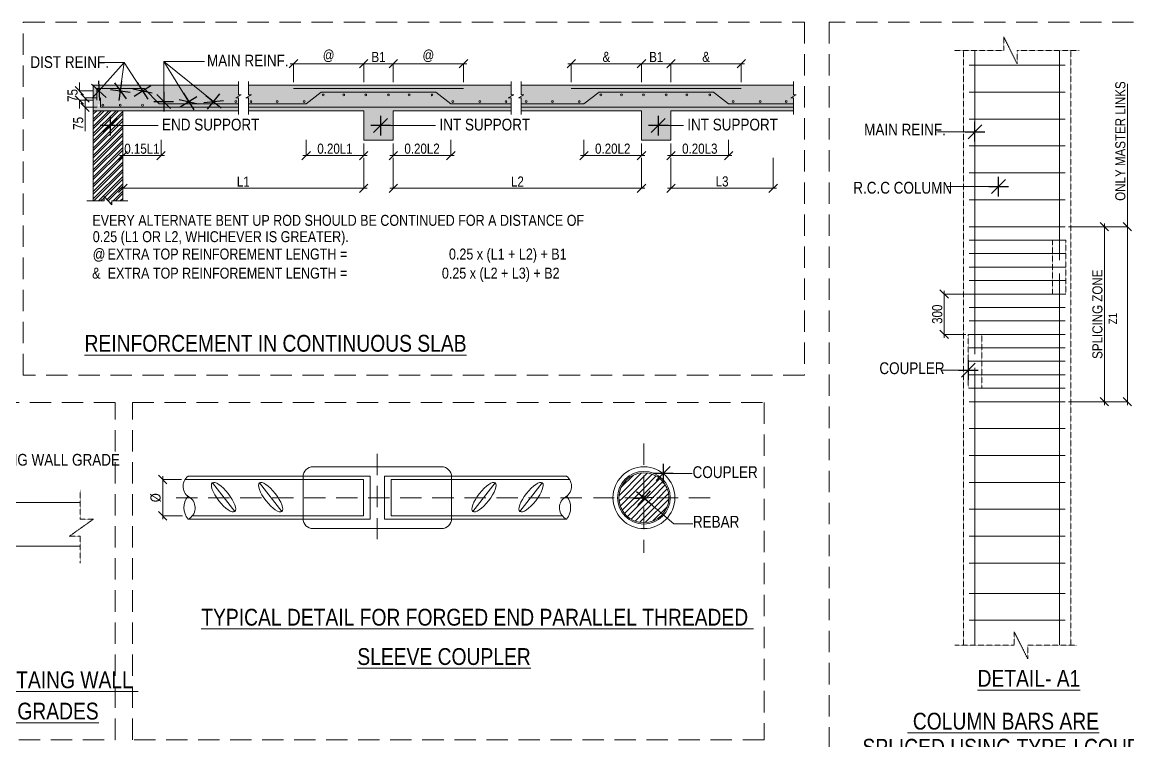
# Model space of a CAD drawing. Header units: millimetres. Extents: x 1112055 to 3390982, y -148532 to 766891.
# Drawn here: x 2608100 to 2640978, y 268359 to 289725 of the extents above; entities that cross this region are included whole.
import ezdxf
from ezdxf.enums import TextEntityAlignment as Align

# ---------------------------------------------------------------- set-up
doc = ezdxf.new("R2010")
doc.units = ezdxf.units.MM
doc.header["$PDMODE"] = 35
doc.header["$PDSIZE"] = -25
doc.linetypes.add('Hidden', pattern=[9.525, 6.35, -3.175])
for name, color, linetype, lineweight in [('B BEAM', 148, 'Continuous', 13), ('B COLUMN', 1, 'Hidden', 9), ('B STEEL', 34, 'Continuous', 15), ('B STEEL TEXT', 7, 'Continuous', 15), ('B-0', 7, 'Continuous', 13), ('B-COL NO', 7, 'Continuous', 5), ('B-HATCH', 251, 'Continuous', 0), ('B-P.C.C', 250, 'Continuous', 9), ('B-ST DIM', 250, 'Continuous', 18)]:
    doc.layers.add(name, color=color, linetype=linetype, lineweight=lineweight)
doc.layers.add('HACH', color=7, linetype='Continuous', lineweight=0, true_color=0x4b4b4b)
doc.styles.add('Q1', font='g13f12d.shx', dxfattribs={"width": 0.8})
doc.styles.add('rom100', font='romans.shx', dxfattribs={"width": 0.85})
doc.styles.add('SWINC', font='swissc.ttf')
doc.dimstyles.new('BH-STD', dxfattribs={"dimscale": 0, "dimtxt": 230, "dimasz": 125, "dimexe": 0, "dimexo": 100, "dimgap": 50, "dimtad": 1, "dimdec": 0, "dimzin": 1, "dimdsep": 46, "dimtxsty": 'Q1', "dimblk": 'ARCHTICK', "dimcen": 1, "dimdle": 100, "dimclrd": 250, "dimclre": 250, "dimclrt": 256, "dimadec": 0, "dimazin": 0, "dimtfac": 1, "dimtdec": 0, "dimtix": 1, "dimtofl": 0, "dimtmove": 0, "dimatfit": 2, "dimfxl": 1, "dimtolj": 1, "dimtzin": 0, "dimlwd": 9, "dimlwe": 9, "dimarcsym": 0})
doc.dimstyles.new('MM100', dxfattribs={"dimscale": 100, "dimtxt": 3, "dimasz": 0.5, "dimexe": 0.5, "dimexo": 1, "dimgap": 0.375, "dimtad": 1, "dimdec": 0, "dimdsep": 46, "dimtxsty": 'rom100', "dimblk1": 'TICK', "dimblk2": 'TICK', "dimsah": 1, "dimcen": 1, "dimdle": 0.5, "dimse1": 1, "dimse2": 1, "dimclrd": 256, "dimclre": 256, "dimclrt": 256, "dimadec": 0, "dimazin": 0, "dimtfac": 1, "dimtdec": 0, "dimtix": 1, "dimtmove": 0, "dimatfit": 3, "dimldrblk": 'TICK', "dimfxl": 1, "dimtolj": 1, "dimtzin": 0, "dimarcsym": 0})
pattern_1 = [(45, (1569479.96, 269342.03), (-88.388348, 88.388348), [])]

# ---------------------------------------------------------------- blocks, each defined once
blk = doc.blocks.new('_Oblique')
at = {"color": 0, "linetype": 'ByBlock', "lineweight": -2}
blk.add_line((-0.5, -0.5), (0.5, 0.5), dxfattribs=at)
blk = doc.blocks.new('*D2463')
at = {"layer": 'B-ST DIM', "lineweight": 0, "transparency": 16777216}
for p, q in [((2619135, 286113), (2619135, 285756)), ((2620848, 286228), (2620848, 285756)), ((2620948, 285756), (2619035, 285756))]:
    blk.add_line(p, q, dxfattribs=at)
at = {"layer": 'Defpoints', "color": 0, "transparency": 16777216}
for p in [(2619135, 286213), (2620848, 286328), (2619135, 285756)]:
    blk.add_point(p, dxfattribs=at)
at = {"layer": 'B-ST DIM', "lineweight": 0, "transparency": 16777216, "xscale": 250, "yscale": 250, "zscale": 250, "rotation": 180}
blk.add_blockref('_Oblique', (2619135, 285756), dxfattribs=at)
at = {"layer": 'B-ST DIM', "lineweight": 0, "transparency": 16777216, "xscale": 250, "yscale": 250, "zscale": 250}
blk.add_blockref('_Oblique', (2620848, 285756), dxfattribs=at)
at = {"layer": 'B-ST DIM', "color": 6, "transparency": 16777216, "insert": (2619991, 285961), "char_height": 300, "attachment_point": 5, "style": 'SWINC'}
blk.add_mtext('\\A1;0.20L2', dxfattribs=at)
blk = doc.blocks.new('*D2464')
at = {"layer": 'B-ST DIM', "lineweight": 0, "transparency": 16777216}
for p, q in [((2619035, 288488), (2621324, 288488)), ((2619135, 287940), (2619135, 288488)), ((2621224, 287940), (2621224, 288488))]:
    blk.add_line(p, q, dxfattribs=at)
at = {"layer": 'Defpoints', "color": 0, "transparency": 16777216}
for p in [(2621224, 288488), (2619135, 287840), (2621224, 287840)]:
    blk.add_point(p, dxfattribs=at)
at = {"layer": 'B-ST DIM', "lineweight": 0, "transparency": 16777216, "xscale": 250, "yscale": 250, "zscale": 250, "rotation": 180}
blk.add_blockref('_Oblique', (2619135, 288488), dxfattribs=at)
at = {"layer": 'B-ST DIM', "lineweight": 0, "transparency": 16777216, "xscale": 250, "yscale": 250, "zscale": 250}
blk.add_blockref('_Oblique', (2621224, 288488), dxfattribs=at)
at = {"layer": 'B-ST DIM', "color": 6, "transparency": 16777216, "insert": (2620179, 288717), "char_height": 300, "attachment_point": 5, "style": 'SWINC'}
blk.add_mtext('\\A1;@', dxfattribs=at)
blk = doc.blocks.new('*D2465')
at = {"layer": 'B-ST DIM', "lineweight": 0, "transparency": 16777216}
for p, q in [((2619135, 285693), (2619135, 284784)), ((2626516, 285693), (2626516, 284784)), ((2626616, 284784), (2619035, 284784))]:
    blk.add_line(p, q, dxfattribs=at)
at = {"layer": 'Defpoints', "color": 0, "transparency": 16777216}
for p in [(2619135, 285793), (2626516, 285793), (2619135, 284784)]:
    blk.add_point(p, dxfattribs=at)
at = {"layer": 'B-ST DIM', "lineweight": 0, "transparency": 16777216, "xscale": 250, "yscale": 250, "zscale": 250, "rotation": 180}
blk.add_blockref('_Oblique', (2619135, 284784), dxfattribs=at)
at = {"layer": 'B-ST DIM', "lineweight": 0, "transparency": 16777216, "xscale": 250, "yscale": 250, "zscale": 250}
blk.add_blockref('_Oblique', (2626516, 284784), dxfattribs=at)
at = {"layer": 'B-ST DIM', "color": 6, "transparency": 16777216, "insert": (2622826, 284985), "char_height": 300, "attachment_point": 5, "style": 'SWINC'}
blk.add_mtext('\\A1;L2', dxfattribs=at)
blk = doc.blocks.new('*D2466')
at = {"layer": 'B-ST DIM', "lineweight": 0, "transparency": 16777216}
for p, q in [((2611094, 285693), (2611094, 284784)), ((2618258, 285693), (2618258, 284784)), ((2618358, 284784), (2610994, 284784))]:
    blk.add_line(p, q, dxfattribs=at)
at = {"layer": 'Defpoints', "color": 0, "transparency": 16777216}
for p in [(2611094, 285793), (2618258, 285793), (2611094, 284784)]:
    blk.add_point(p, dxfattribs=at)
at = {"layer": 'B-ST DIM', "lineweight": 0, "transparency": 16777216, "xscale": 250, "yscale": 250, "zscale": 250, "rotation": 180}
blk.add_blockref('_Oblique', (2611094, 284784), dxfattribs=at)
at = {"layer": 'B-ST DIM', "lineweight": 0, "transparency": 16777216, "xscale": 250, "yscale": 250, "zscale": 250}
blk.add_blockref('_Oblique', (2618258, 284784), dxfattribs=at)
at = {"layer": 'B-ST DIM', "color": 6, "transparency": 16777216, "insert": (2614676, 284985), "char_height": 300, "attachment_point": 5, "style": 'SWINC'}
blk.add_mtext('\\A1;L1', dxfattribs=at)
blk = doc.blocks.new('*D2467')
at = {"layer": 'B-ST DIM', "lineweight": 0, "transparency": 16777216}
for p, q in [((2611094, 286228), (2611094, 285756)), ((2612232, 286228), (2612232, 285756)), ((2612332, 285756), (2610994, 285756))]:
    blk.add_line(p, q, dxfattribs=at)
at = {"layer": 'Defpoints', "color": 0, "transparency": 16777216}
for p in [(2611094, 286328), (2612232, 286328), (2611094, 285756)]:
    blk.add_point(p, dxfattribs=at)
at = {"layer": 'B-ST DIM', "lineweight": 0, "transparency": 16777216, "xscale": 250, "yscale": 250, "zscale": 250, "rotation": 180}
blk.add_blockref('_Oblique', (2611094, 285756), dxfattribs=at)
at = {"layer": 'B-ST DIM', "lineweight": 0, "transparency": 16777216, "xscale": 250, "yscale": 250, "zscale": 250}
blk.add_blockref('_Oblique', (2612232, 285756), dxfattribs=at)
at = {"layer": 'B-ST DIM', "color": 6, "transparency": 16777216, "insert": (2611663, 285960), "char_height": 300, "attachment_point": 5, "style": 'SWINC'}
blk.add_mtext('\\A1;0.15L1', dxfattribs=at)
blk = doc.blocks.new('*D2468')
at = {"layer": 'B-ST DIM', "lineweight": 0, "transparency": 16777216}
for p, q in [((2618158, 288488), (2619235, 288488)), ((2618258, 287940), (2618258, 288488)), ((2619135, 287940), (2619135, 288488))]:
    blk.add_line(p, q, dxfattribs=at)
at = {"layer": 'Defpoints', "color": 0, "transparency": 16777216}
for p in [(2619135, 288488), (2618258, 287840), (2619135, 287840)]:
    blk.add_point(p, dxfattribs=at)
at = {"layer": 'B-ST DIM', "lineweight": 0, "transparency": 16777216, "xscale": 250, "yscale": 250, "zscale": 250, "rotation": 180}
blk.add_blockref('_Oblique', (2618258, 288488), dxfattribs=at)
at = {"layer": 'B-ST DIM', "lineweight": 0, "transparency": 16777216, "xscale": 250, "yscale": 250, "zscale": 250}
blk.add_blockref('_Oblique', (2619135, 288488), dxfattribs=at)
at = {"layer": 'B-ST DIM', "color": 6, "transparency": 16777216, "insert": (2618697, 288689), "char_height": 300, "attachment_point": 5, "style": 'SWINC'}
blk.add_mtext('\\A1;B1', dxfattribs=at)
blk = doc.blocks.new('*D2469')
at = {"layer": 'B-ST DIM', "lineweight": 0, "transparency": 16777216}
for p, q in [((2616545, 286228), (2616545, 285756)), ((2618258, 286113), (2618258, 285756)), ((2618358, 285756), (2616445, 285756))]:
    blk.add_line(p, q, dxfattribs=at)
at = {"layer": 'Defpoints', "color": 0, "transparency": 16777216}
for p in [(2616545, 286328), (2618258, 286213), (2616545, 285756)]:
    blk.add_point(p, dxfattribs=at)
at = {"layer": 'B-ST DIM', "lineweight": 0, "transparency": 16777216, "xscale": 250, "yscale": 250, "zscale": 250, "rotation": 180}
blk.add_blockref('_Oblique', (2616545, 285756), dxfattribs=at)
at = {"layer": 'B-ST DIM', "lineweight": 0, "transparency": 16777216, "xscale": 250, "yscale": 250, "zscale": 250}
blk.add_blockref('_Oblique', (2618258, 285756), dxfattribs=at)
at = {"layer": 'B-ST DIM', "color": 6, "transparency": 16777216, "insert": (2617402, 285961), "char_height": 300, "attachment_point": 5, "style": 'SWINC'}
blk.add_mtext('\\A1;0.20L1', dxfattribs=at)
blk = doc.blocks.new('*D2470')
at = {"layer": 'B-ST DIM', "lineweight": 0, "transparency": 16777216}
for p, q in [((2627393, 286113), (2627393, 285756)), ((2629106, 286228), (2629106, 285756)), ((2629206, 285756), (2627293, 285756))]:
    blk.add_line(p, q, dxfattribs=at)
at = {"layer": 'Defpoints', "color": 0, "transparency": 16777216}
for p in [(2627393, 286213), (2629106, 286328), (2627393, 285756)]:
    blk.add_point(p, dxfattribs=at)
at = {"layer": 'B-ST DIM', "lineweight": 0, "transparency": 16777216, "xscale": 250, "yscale": 250, "zscale": 250, "rotation": 180}
blk.add_blockref('_Oblique', (2627393, 285756), dxfattribs=at)
at = {"layer": 'B-ST DIM', "lineweight": 0, "transparency": 16777216, "xscale": 250, "yscale": 250, "zscale": 250}
blk.add_blockref('_Oblique', (2629106, 285756), dxfattribs=at)
at = {"layer": 'B-ST DIM', "color": 6, "transparency": 16777216, "insert": (2628250, 285961), "char_height": 300, "attachment_point": 5, "style": 'SWINC'}
blk.add_mtext('\\A1;0.20L3', dxfattribs=at)
blk = doc.blocks.new('*D2471')
at = {"layer": 'B-ST DIM', "lineweight": 0, "transparency": 16777216}
for p, q in [((2627393, 285693), (2627393, 284784)), ((2630431, 285693), (2630431, 284784)), ((2630531, 284784), (2627293, 284784))]:
    blk.add_line(p, q, dxfattribs=at)
at = {"layer": 'Defpoints', "color": 0, "transparency": 16777216}
for p in [(2627393, 285793), (2630431, 285793), (2627393, 284784)]:
    blk.add_point(p, dxfattribs=at)
at = {"layer": 'B-ST DIM', "lineweight": 0, "transparency": 16777216, "xscale": 250, "yscale": 250, "zscale": 250, "rotation": 180}
blk.add_blockref('_Oblique', (2627393, 284784), dxfattribs=at)
at = {"layer": 'B-ST DIM', "lineweight": 0, "transparency": 16777216, "xscale": 250, "yscale": 250, "zscale": 250}
blk.add_blockref('_Oblique', (2630431, 284784), dxfattribs=at)
at = {"layer": 'B-ST DIM', "color": 6, "transparency": 16777216, "insert": (2628912, 284988), "char_height": 300, "attachment_point": 5, "style": 'SWINC'}
blk.add_mtext('\\A1;L3', dxfattribs=at)
blk = doc.blocks.new('*D2472')
at = {"layer": 'B-ST DIM', "lineweight": 0, "transparency": 16777216}
for p, q in [((2618358, 288488), (2616069, 288488)), ((2616169, 287940), (2616169, 288488)), ((2618258, 287940), (2618258, 288488))]:
    blk.add_line(p, q, dxfattribs=at)
at = {"layer": 'Defpoints', "color": 0, "transparency": 16777216}
for p in [(2616169, 288488), (2616169, 287840), (2618258, 287840)]:
    blk.add_point(p, dxfattribs=at)
at = {"layer": 'B-ST DIM', "lineweight": 0, "transparency": 16777216, "xscale": 250, "yscale": 250, "zscale": 250, "rotation": 180}
blk.add_blockref('_Oblique', (2616169, 288488), dxfattribs=at)
at = {"layer": 'B-ST DIM', "lineweight": 0, "transparency": 16777216, "xscale": 250, "yscale": 250, "zscale": 250}
blk.add_blockref('_Oblique', (2618258, 288488), dxfattribs=at)
at = {"layer": 'B-ST DIM', "color": 6, "transparency": 16777216, "insert": (2617214, 288717), "char_height": 300, "attachment_point": 5, "style": 'SWINC'}
blk.add_mtext('\\A1;@', dxfattribs=at)
blk = doc.blocks.new('TICK')
for p, q in [((-1.17, 0), (1.17, 0)), ((-0.83, -0.83), (0.83, 0.83)), ((0, -1.17), (0, 1.17))]:
    blk.add_line(p, q)
blk = doc.blocks.new('*D2473')
at = {"layer": 'B-ST DIM', "lineweight": 0, "transparency": 16777216}
for p, q in [((2627293, 288488), (2629582, 288488)), ((2627393, 287940), (2627393, 288488)), ((2629482, 287940), (2629482, 288488))]:
    blk.add_line(p, q, dxfattribs=at)
at = {"layer": 'Defpoints', "color": 0, "transparency": 16777216}
for p in [(2629482, 288488), (2627393, 287840), (2629482, 287840)]:
    blk.add_point(p, dxfattribs=at)
at = {"layer": 'B-ST DIM', "lineweight": 0, "transparency": 16777216, "xscale": 250, "yscale": 250, "zscale": 250, "rotation": 180}
blk.add_blockref('_Oblique', (2627393, 288488), dxfattribs=at)
at = {"layer": 'B-ST DIM', "lineweight": 0, "transparency": 16777216, "xscale": 250, "yscale": 250, "zscale": 250}
blk.add_blockref('_Oblique', (2629482, 288488), dxfattribs=at)
at = {"layer": 'B-ST DIM', "color": 6, "transparency": 16777216, "insert": (2628438, 288691), "char_height": 300, "attachment_point": 5, "style": 'SWINC'}
blk.add_mtext('\\A1;&', dxfattribs=at)
blk = doc.blocks.new('*D2474')
at = {"layer": 'B-ST DIM', "lineweight": 0, "transparency": 16777216}
for p, q in [((2626416, 288488), (2627493, 288488)), ((2626516, 287940), (2626516, 288488)), ((2627393, 287940), (2627393, 288488))]:
    blk.add_line(p, q, dxfattribs=at)
at = {"layer": 'Defpoints', "color": 0, "transparency": 16777216}
for p in [(2627393, 288488), (2626516, 287840), (2627393, 287840)]:
    blk.add_point(p, dxfattribs=at)
at = {"layer": 'B-ST DIM', "lineweight": 0, "transparency": 16777216, "xscale": 250, "yscale": 250, "zscale": 250, "rotation": 180}
blk.add_blockref('_Oblique', (2626516, 288488), dxfattribs=at)
at = {"layer": 'B-ST DIM', "lineweight": 0, "transparency": 16777216, "xscale": 250, "yscale": 250, "zscale": 250}
blk.add_blockref('_Oblique', (2627393, 288488), dxfattribs=at)
at = {"layer": 'B-ST DIM', "color": 6, "transparency": 16777216, "insert": (2626955, 288689), "char_height": 300, "attachment_point": 5, "style": 'SWINC'}
blk.add_mtext('\\A1;B1', dxfattribs=at)
blk = doc.blocks.new('*D2475')
at = {"layer": 'B-ST DIM', "lineweight": 0, "transparency": 16777216}
for p, q in [((2626616, 288488), (2624327, 288488)), ((2624427, 287940), (2624427, 288488)), ((2626516, 287940), (2626516, 288488))]:
    blk.add_line(p, q, dxfattribs=at)
at = {"layer": 'Defpoints', "color": 0, "transparency": 16777216}
for p in [(2624427, 288488), (2624427, 287840), (2626516, 287840)]:
    blk.add_point(p, dxfattribs=at)
at = {"layer": 'B-ST DIM', "lineweight": 0, "transparency": 16777216, "xscale": 250, "yscale": 250, "zscale": 250, "rotation": 180}
blk.add_blockref('_Oblique', (2624427, 288488), dxfattribs=at)
at = {"layer": 'B-ST DIM', "lineweight": 0, "transparency": 16777216, "xscale": 250, "yscale": 250, "zscale": 250}
blk.add_blockref('_Oblique', (2626516, 288488), dxfattribs=at)
at = {"layer": 'B-ST DIM', "color": 6, "transparency": 16777216, "insert": (2625472, 288691), "char_height": 300, "attachment_point": 5, "style": 'SWINC'}
blk.add_mtext('\\A1;&', dxfattribs=at)
blk = doc.blocks.new('*D2476')
at = {"layer": 'B-ST DIM', "lineweight": 0, "transparency": 16777216}
for p, q in [((2624803, 286228), (2624803, 285756)), ((2626516, 286113), (2626516, 285756)), ((2624703, 285756), (2626616, 285756))]:
    blk.add_line(p, q, dxfattribs=at)
at = {"layer": 'Defpoints', "color": 0, "transparency": 16777216}
for p in [(2624803, 286328), (2626516, 286213), (2626516, 285756)]:
    blk.add_point(p, dxfattribs=at)
at = {"layer": 'B-ST DIM', "lineweight": 0, "transparency": 16777216, "xscale": 250, "yscale": 250, "zscale": 250, "rotation": 180}
blk.add_blockref('_Oblique', (2624803, 285756), dxfattribs=at)
at = {"layer": 'B-ST DIM', "lineweight": 0, "transparency": 16777216, "xscale": 250, "yscale": 250, "zscale": 250}
blk.add_blockref('_Oblique', (2626516, 285756), dxfattribs=at)
at = {"layer": 'B-ST DIM', "color": 6, "transparency": 16777216, "insert": (2625660, 285961), "char_height": 300, "attachment_point": 5, "style": 'SWINC'}
blk.add_mtext('\\A1;0.20L2', dxfattribs=at)
blk = doc.blocks.new('*D2486')
at = {"layer": 'B-ST DIM', "lineweight": 0, "transparency": 16777216}
for p, q in [((2610334, 287471), (2609971, 287471)), ((2609971, 287471), (2609971, 287094)), ((2610334, 287194), (2609971, 287194)), ((2609971, 287194), (2609971, 286486))]:
    blk.add_line(p, q, dxfattribs=at)
at = {"layer": 'Defpoints', "color": 0, "transparency": 16777216}
for p in [(2609971, 287471), (2610434, 287471), (2610434, 287194)]:
    blk.add_point(p, dxfattribs=at)
at = {"layer": 'B-ST DIM', "lineweight": 0, "transparency": 16777216, "xscale": 250, "yscale": 250, "zscale": 250}
for p, rotation in [((2609971, 287471), 90), ((2609971, 287194), 270)]:
    blk.add_blockref('_Oblique', p, dxfattribs=dict(at, rotation=rotation))
at = {"layer": 'B-ST DIM', "color": 6, "transparency": 16777216, "insert": (2609768, 286715), "char_height": 300, "attachment_point": 5, "rotation": 90, "style": 'SWINC'}
blk.add_mtext('\\A1;75', dxfattribs=at)
blk = doc.blocks.new('*D2409')
at = {"layer": 'B-ST DIM', "lineweight": 0, "transparency": 16777216}
for p, q in [((2609803, 287683), (2609803, 287933)), ((2610225, 287683), (2609803, 287683)), ((2610225, 287406), (2609803, 287406)), ((2609803, 287406), (2609803, 287156))]:
    blk.add_line(p, q, dxfattribs=at)
at = {"layer": 'Defpoints', "color": 0, "transparency": 16777216}
for p in [(2609803, 287683), (2610325, 287683), (2610325, 287406)]:
    blk.add_point(p, dxfattribs=at)
at = {"layer": 'B-ST DIM', "lineweight": 0, "transparency": 16777216, "xscale": 250, "yscale": 250, "zscale": 250}
for p, rotation in [((2609803, 287683), 270), ((2609803, 287406), 90)]:
    blk.add_blockref('_Oblique', p, dxfattribs=dict(at, rotation=rotation))
at = {"layer": 'B-ST DIM', "color": 6, "transparency": 16777216, "insert": (2609600, 287545), "char_height": 300, "attachment_point": 5, "rotation": 90, "style": 'SWINC'}
blk.add_mtext('\\A1;75', dxfattribs=at)
blk = doc.blocks.new('*D2419')
at = {"layer": 'B-ST DIM', "lineweight": 0, "transparency": 16777216}
for p, q in [((2612279, 276228), (2612279, 274948)), ((2612843, 276128), (2612279, 276128)), ((2612870, 275048), (2612279, 275048))]:
    blk.add_line(p, q, dxfattribs=at)
at = {"layer": 'Defpoints', "color": 0, "transparency": 16777216}
for p in [(2612943, 276128), (2612279, 275048), (2612970, 275048)]:
    blk.add_point(p, dxfattribs=at)
at = {"layer": 'B-ST DIM', "lineweight": 0, "transparency": 16777216, "xscale": 250, "yscale": 250, "zscale": 250}
for p, rotation in [((2612279, 276128), 90), ((2612279, 275048), 270)]:
    blk.add_blockref('_Oblique', p, dxfattribs=dict(at, rotation=rotation))
at = {"layer": 'B-ST DIM', "color": 6, "transparency": 16777216, "insert": (2612071, 275588), "char_height": 300, "attachment_point": 5, "rotation": 90, "style": 'SWINC'}
blk.add_mtext('\\A1;%%c', dxfattribs=at)
blk = doc.blocks.new('*D2422')
at = {"layer": 'B-ST DIM', "lineweight": 0, "transparency": 16777216}
for p, q in [((2635515, 281742), (2635515, 280342)), ((2638637, 281642), (2635515, 281642)), ((2636159, 280442), (2635515, 280442))]:
    blk.add_line(p, q, dxfattribs=at)
at = {"layer": 'Defpoints', "color": 0, "transparency": 16777216}
for p in [(2638737, 281642), (2635515, 280442), (2636259, 280442)]:
    blk.add_point(p, dxfattribs=at)
at = {"layer": 'B-ST DIM', "lineweight": 0, "transparency": 16777216, "xscale": 250, "yscale": 250, "zscale": 250}
for p, rotation in [((2635515, 281642), 90), ((2635515, 280442), 270)]:
    blk.add_blockref('_Oblique', p, dxfattribs=dict(at, rotation=rotation))
at = {"layer": 'B-ST DIM', "color": 6, "transparency": 16777216, "insert": (2635311, 281042), "char_height": 300, "attachment_point": 5, "rotation": 90, "style": 'SWINC'}
blk.add_mtext('\\A1;300', dxfattribs=at)
blk = doc.blocks.new('*D2423')
at = {"layer": 'B-ST DIM', "lineweight": 0, "transparency": 16777216}
for p, q in [((2639214, 283642), (2640281, 283642)), ((2640281, 278342), (2640281, 283742)), ((2639214, 278442), (2640281, 278442))]:
    blk.add_line(p, q, dxfattribs=at)
at = {"layer": 'Defpoints', "color": 0, "transparency": 16777216}
for p in [(2639114, 283642), (2640281, 283642), (2639114, 278442)]:
    blk.add_point(p, dxfattribs=at)
at = {"layer": 'B-ST DIM', "lineweight": 0, "transparency": 16777216, "xscale": 250, "yscale": 250, "zscale": 250}
for p, rotation in [((2640281, 283642), 90), ((2640281, 278442), 270)]:
    blk.add_blockref('_Oblique', p, dxfattribs=dict(at, rotation=rotation))
at = {"layer": 'B-ST DIM', "color": 6, "transparency": 16777216, "insert": (2640074, 281042), "char_height": 300, "attachment_point": 5, "rotation": 90, "style": 'SWINC'}
blk.add_mtext('\\A1;SPLICING ZONE ', dxfattribs=at)
blk = doc.blocks.new('*D2424')
at = {"layer": 'B-ST DIM', "lineweight": 0, "transparency": 16777216}
for p, q in [((2640963, 283642), (2640963, 287891)), ((2640079, 283642), (2640963, 283642)), ((2640963, 278342), (2640963, 283642)), ((2640079, 278442), (2640963, 278442))]:
    blk.add_line(p, q, dxfattribs=at)
at = {"layer": 'Defpoints', "color": 0, "transparency": 16777216}
for p in [(2639979, 283642), (2640963, 283642), (2639979, 278442)]:
    blk.add_point(p, dxfattribs=at)
at = {"layer": 'B-ST DIM', "lineweight": 0, "transparency": 16777216, "xscale": 250, "yscale": 250, "zscale": 250}
for p, rotation in [((2640963, 283642), 90), ((2640963, 278442), 270)]:
    blk.add_blockref('_Oblique', p, dxfattribs=dict(at, rotation=rotation))
at = {"layer": 'B-ST DIM', "color": 6, "transparency": 16777216, "insert": (2640756, 286189), "char_height": 300, "attachment_point": 5, "rotation": 90, "style": 'SWINC'}
blk.add_mtext('\\A1;ONLY MASTER LINKS ', dxfattribs=at)

msp = doc.modelspace()

# ---------------------------------------------------------------- hatches: boundary and pattern name
at = {"layer": 'B-HATCH', "lineweight": 0}
h = msp.add_hatch(dxfattribs=at)
h.set_pattern_fill('AR-CONC', color=250, scale=4.16988, style=0)
h.set_pattern_definition([(50, (-4890581.45, 6515904.27), (759.688208, -66.464074), [79.436214, -873.798354]), (355, (-4890581.45, 6515904.3), (-146.96084, 796.68412), [63.54897, -699.04112]), (100.451445, (-4890518.15, 6515898.7), (612.72737, 730.22001), [67.510394, -742.61495]), (46.1842, (-4890581.5, 6516116.1), (1130.36707, -175.31146), [119.15432, -1310.69753]), (96.635558, (-4890487.3, 6516101.5), (989.94675, 1031.73725), [101.26563, -1113.92343]), (351.184151, (-4890581.5, 6516116.1), (989.94675, 1031.73725), [95.32332, -1048.55691]), (21, (-4890475.54, 6516063.14), (632.213818, -426.433605), [79.436214, -873.798354]), (326, (-4890475.5, 6516063.14), (257.70704, 768.041716), [63.54897, -699.038683]), (71.451445, (-4890422.85, 6516027.6), (889.92086, 341.608116), [67.510394, -742.61367]), (37.5, (-4890581.45, 6515904.27), (12.879105, 352.5843655), [0, -690.565487, 0, -709.630178, 0, -701.686557]), (7.5, (-4890581.45, 6515904.27), (278.629974, 417.740975), [0, -404.595117, 0, -674.678244, 0, -267.435254]), (327.5, (-4890817.64, 6515904.27), (565.396511, -23.888175), [0, -264.78738, 0, -826.136626, 0, -1096.219753]), (317.5, (-4890923.56, 6515904.27), (617.68091, 106.025416), [0, -344.223594, 0, -548.63945, 0, -778.474897])])
h.paths.add_polyline_path([(2631033.1, 287298.3), (2629106.1, 287298.3), (2628656.5, 287643.6), (2625252.8, 287643.6), (2624803.2, 287298.3), (2622938.9, 287298.3), (2622938.9, 287089.8), (2626516.3, 287089.8), (2626516.3, 286213.2), (2627393, 286213.2), (2627393, 287089.8), (2631033.1, 287089.8)])
h.paths.add_polyline_path([(2627221.7, 287559.2, -1), (2627275.7, 287559.2, -1)], flags=16)
h.paths.add_polyline_path([(2626547.1, 287559.2, -1), (2626601.1, 287559.2, -1)], flags=16)
h.paths.add_polyline_path([(2627838.4, 287559.2, -1), (2627892.4, 287559.2, -1)], flags=16)
h.paths.add_polyline_path([(2625947.5, 287559.2, -1), (2625893.5, 287559.2, -1)], flags=16)
h.paths.add_polyline_path([(2628518, 287559.2, -1), (2628572, 287559.2, -1)], flags=16)
h.paths.add_polyline_path([(2625336, 287559.2, -1), (2625282, 287559.2, -1)], flags=16)
h.paths.add_polyline_path([(2625252.8, 287643.6), (2628656.5, 287643.6), (2629106.1, 287298.3), (2631033.1, 287298.3), (2631033.1, 287471), (2630952.3, 287471), (2631115, 287567.7), (2631033.1, 287567.7), (2631033.1, 287852.1), (2622938.9, 287852.1), (2622938.9, 287567.7), (2623020.7, 287567.7), (2622858, 287471), (2622938.9, 287471), (2622938.9, 287298.3), (2624803.2, 287298.3)])
h.paths.add_polyline_path([(2623892.9, 287362.5, -1), (2623838.9, 287362.5, -1)], flags=16)
h.paths.add_polyline_path([(2624640.2, 287362.5, -1), (2624694.2, 287362.5, -1)], flags=16)
h.paths.add_polyline_path([(2623114.5, 287362.5, -1), (2623060.5, 287362.5, -1)], flags=16)
h.paths.add_polyline_path([(2629215.1, 287362.5, -1), (2629269, 287362.5, -1)], flags=16)
h.paths.add_polyline_path([(2630016.4, 287362.5, -1), (2630070.4, 287362.5, -1)], flags=16)
h.paths.add_polyline_path([(2630794.8, 287362.5, -1), (2630848.8, 287362.5, -1)], flags=16)
h.paths.add_polyline_path([(2622636.7, 287298.3), (2620848, 287298.3), (2620398.4, 287643.6), (2616994.7, 287643.6), (2616545.2, 287298.3), (2614835.5, 287298.3), (2614835.5, 287089.8), (2618258.2, 287089.8), (2618258.2, 286213.2), (2619134.9, 286213.2), (2619134.9, 287089.8), (2622636.7, 287089.8)])
h.paths.add_polyline_path([(2618963.6, 287559.2, -1), (2619017.6, 287559.2, -1)], flags=16)
h.paths.add_polyline_path([(2618289.1, 287559.2, -1), (2618343, 287559.2, -1)], flags=16)
h.paths.add_polyline_path([(2619580.4, 287559.2, -1), (2619634.3, 287559.2, -1)], flags=16)
h.paths.add_polyline_path([(2617689.4, 287559.2, -1), (2617635.4, 287559.2, -1)], flags=16)
h.paths.add_polyline_path([(2620259.9, 287559.2, -1), (2620313.9, 287559.2, -1)], flags=16)
h.paths.add_polyline_path([(2617077.9, 287559.2, -1), (2617023.9, 287559.2, -1)], flags=16)
h.paths.add_polyline_path([(2622636.7, 287852.1), (2614835.5, 287852.1), (2614835.5, 287567.7), (2614917.3, 287567.7), (2614754.6, 287471), (2614835.5, 287471), (2614835.5, 287298.3), (2616545.2, 287298.3), (2616994.7, 287643.6), (2620398.4, 287643.6), (2620848, 287298.3), (2622636.7, 287298.3), (2622636.7, 287471), (2622555.8, 287471), (2622718.5, 287567.7), (2622636.7, 287567.7)])
h.paths.add_polyline_path([(2615711.1, 287362.5, -1), (2615657.2, 287362.5, -1)], flags=16)
h.paths.add_polyline_path([(2616512.4, 287362.5, -1), (2616458.5, 287362.5, -1)], flags=16)
h.paths.add_polyline_path([(2614932.7, 287362.5, -1), (2614878.7, 287362.5, -1)], flags=16)
h.paths.add_polyline_path([(2620880.7, 287362.5, -1), (2620934.7, 287362.5, -1)], flags=16)
h.paths.add_polyline_path([(2621682, 287362.5, -1), (2621736, 287362.5, -1)], flags=16)
h.paths.add_polyline_path([(2622460.4, 287362.5, -1), (2622514.4, 287362.5, -1)], flags=16)
h.paths.add_polyline_path([(2614533.3, 287852.1), (2610216.9, 287852.1), (2610216.9, 287089.8), (2614533.3, 287089.8), (2614533.3, 287471), (2614452.4, 287471), (2614615.1, 287567.7), (2614533.3, 287567.7)])
h.paths.add_polyline_path([(2613078.3, 287362.5, -1), (2613024.3, 287362.5, -1)], flags=16)
h.paths.add_polyline_path([(2612335.9, 287362.5, -1), (2612281.9, 287362.5, -1)], flags=16)
h.paths.add_polyline_path([(2613764.5, 287362.5, -1), (2613818.5, 287362.5, -1)], flags=16)
h.paths.add_polyline_path([(2611704, 287683.8, -1), (2611650, 287683.8, -1)], flags=16)
h.paths.add_polyline_path([(2611704, 287258.2, -1), (2611650, 287258.2, -1)], flags=16)
h.paths.add_polyline_path([(2614428.5, 287362.5, -1), (2614482.5, 287362.5, -1)], flags=16)
h.paths.add_polyline_path([(2611045.1, 287683.8, -1), (2610991.1, 287683.8, -1)], flags=16)
h.paths.add_polyline_path([(2611045.1, 287258.2, -1), (2610991.1, 287258.2, -1)], flags=16)
h.paths.add_polyline_path([(2610408.5, 287683.8, -1), (2610354.5, 287683.8, -1)], flags=16)
h.paths.add_polyline_path([(2610408.5, 287258.2, -1), (2610354.5, 287258.2, -1)], flags=16)
h = msp.add_hatch(dxfattribs=at)
h.set_pattern_fill('ANSI32', color=250, scale=406.5633, style=0)
h.set_pattern_definition([(45, (2523822.38, 283889.56), (-107.80637, 107.80637), []), (45, (2523894.25, 283889.56), (-107.80637, 107.80637), [])])
h.paths.add_polyline_path([(2611093.6, 287089.8), (2610216.9, 287089.8), (2610216.9, 284410.4), (2610539.8, 284410.4), (2610539.8, 284538), (2610768.8, 284296.9), (2610768.8, 284410.4), (2611093.6, 284410.4)])
at = {"layer": 'HACH', "lineweight": 0}
h = msp.add_hatch(dxfattribs=at)
h.set_pattern_fill('ANSI31', color=256, scale=1000, style=0)
h.set_pattern_definition(pattern_1)
h.paths.add_polyline_path([(2626587.8, 275588.2), (2626587.8, 276330.6, 0.4142136), (2625845.4, 275588.2)])
h = msp.add_hatch(dxfattribs=at)
h.set_pattern_fill('ANSI31', color=256, scale=1000, style=0)
h.set_pattern_definition(pattern_1)
h.paths.add_polyline_path([(2627330.2, 275588.2, 0.4142136), (2626587.8, 276330.6), (2626587.8, 275588.2)])
h = msp.add_hatch(dxfattribs=at)
h.set_pattern_fill('ANSI31', color=256, scale=1000, style=0)
h.set_pattern_definition(pattern_1)
h.paths.add_polyline_path([(2626587.8, 275588.2), (2626587.8, 274845.8, -0.4142136), (2625845.4, 275588.2)])
h = msp.add_hatch(dxfattribs=at)
h.set_pattern_fill('ANSI31', color=256, scale=1000, style=0)
h.set_pattern_definition(pattern_1)
h.paths.add_polyline_path([(2627330.2, 275588.2, -0.4142136), (2626587.8, 274845.8), (2626587.8, 275588.2)])

# ---------------------------------------------------------------- linework, layer by layer
at = {"layer": 'B BEAM'}
for p, q in [((2610216.9, 287852.1), (2614533.3, 287852.1)), ((2610216.9, 287852.1), (2610216.9, 287089.8)), ((2614533.3, 287960.7), (2614533.3, 287567.7)), ((2614835.5, 287960.7), (2614835.5, 287567.7)), ((2614835.5, 287852.1), (2622636.7, 287852.1)), ((2622636.7, 287960.7), (2622636.7, 287567.7)), ((2622938.9, 287960.7), (2622938.9, 287567.7)), ((2622938.9, 287852.1), (2631033.1, 287852.1)), ((2631033.1, 287960.7), (2631033.1, 287567.7)), ((2614452.4, 287471), (2614615.1, 287567.7)), ((2614533.3, 287471), (2614452.4, 287471)), ((2614533.3, 287567.7), (2614615.1, 287567.7)), ((2614533.3, 287471), (2614533.3, 286981.3)), ((2614754.6, 287471), (2614917.3, 287567.7)), ((2614835.5, 287471), (2614754.6, 287471)), ((2614835.5, 287567.7), (2614917.3, 287567.7)), ((2614835.5, 287471), (2614835.5, 286981.3)), ((2622555.8, 287471), (2622718.5, 287567.7)), ((2622636.7, 287471), (2622555.8, 287471)), ((2622636.7, 287567.7), (2622718.5, 287567.7)), ((2622636.7, 287471), (2622636.7, 286981.3)), ((2622858, 287471), (2623020.7, 287567.7)), ((2622938.9, 287471), (2622858, 287471)), ((2622938.9, 287567.7), (2623020.7, 287567.7)), ((2622938.9, 287471), (2622938.9, 286981.3)), ((2630952.3, 287471), (2631115, 287567.7)), ((2631033.1, 287471), (2630952.3, 287471)), ((2631033.1, 287567.7), (2631115, 287567.7)), ((2631033.1, 287471), (2631033.1, 286981.3)), ((2610216.9, 287089.8), (2614533.3, 287089.8)), ((2610216.9, 287089.8), (2610216.9, 284410.4)), ((2611093.6, 287089.8), (2611093.6, 284410.4)), ((2614835.5, 287089.8), (2618258.2, 287089.8)), ((2619134.9, 287089.8), (2622636.7, 287089.8)), ((2622938.9, 287089.8), (2626516.3, 287089.8)), ((2627393, 287089.8), (2631033.1, 287089.8)), ((2610539.8, 284410.4), (2610020.6, 284410.4)), ((2610539.8, 284410.4), (2610539.8, 284538)), ((2610768.8, 284296.9), (2610539.8, 284538)), ((2611240.8, 284410.4), (2610768.8, 284410.4)), ((2610768.8, 284410.4), (2610768.8, 284296.9))]:
    msp.add_line(p, q, dxfattribs=at)
at = {"layer": 'B BEAM', "color": 1}
for p, q in [((2618447.8, 276228.2), (2613032.4, 276228.2)), ((2616451.6, 276208.2), (2616451.6, 274968.2)), ((2616751.6, 276508.2), (2620570, 276508.2)), ((2618447.8, 274948.2), (2618447.8, 276228.2)), ((2618870, 276228.2), (2618870, 274948.2)), ((2618870, 276228.2), (2624289.3, 276228.2)), ((2620870, 276208.2), (2620870, 274968.2)), ((2616451.6, 276128.2), (2612943.3, 276128.2)), ((2620870, 276128.2), (2624378.3, 276128.2)), ((2618447.8, 274948.2), (2613032.4, 274948.2)), ((2616451.6, 275048.2), (2613159.1, 275048.2)), ((2618870, 274948.2), (2624289.3, 274948.2)), ((2620870, 275048.2), (2624162.5, 275048.2)), ((2616751.6, 274668.2), (2620570, 274668.2))]:
    msp.add_line(p, q, dxfattribs=at)
at = {"layer": 'B BEAM', "color": 1, "linetype": 'Hidden', "ltscale": 750}
for p, q in [((2618251.6, 276128.2), (2616451.6, 276128.2)), ((2618251.6, 276128.2), (2618251.6, 275048.2)), ((2619070, 276128.2), (2619070, 275048.2)), ((2619070, 276128.2), (2620870, 276128.2)), ((2618251.6, 275048.2), (2616451.6, 275048.2)), ((2619070, 275048.2), (2620870, 275048.2))]:
    msp.add_line(p, q, dxfattribs=at)
at = {"layer": 'B BEAM'}
for points in [[(2618258.2, 287089.8), (2618258.2, 286213.2), (2619134.9, 286213.2), (2619134.9, 287089.8)], [(2626516.3, 287089.8), (2626516.3, 286213.2), (2627393, 286213.2), (2627393, 287089.8)]]:
    msp.add_lwpolyline(points, dxfattribs=at)
at = {"layer": 'B BEAM', "color": 1}
for radius in [920, 782.4]:
    msp.add_circle((2626587.8, 275588.2), radius, dxfattribs=at)
for centre, radius, start, end in [((2613268.9, 275928), 382.1, 128.23315, 242.78371), ((2616751.6, 276208.2), 300, 90, 180), ((2620570, 276208.2), 300, 0, 90), ((2624052.8, 275928), 382.1, 297.21629, 51.76685), ((2613476.6, 275297.1), 564.9, 143.28337, 218.14071), ((2612867.8, 275287.1), 376.7, 295.90007, 53.08306), ((2624453.8, 275287.1), 376.7, 126.91694, 244.09993), ((2623845, 275297.1), 564.9, 321.85929, 36.71663), ((2616751.6, 274968.2), 300, 180, 270), ((2620570, 274968.2), 300, 270, 0)]:
    msp.add_arc(centre, radius, start, end, dxfattribs=at)
at = {"layer": 'B COLUMN', "color": 1}
for p, q in [((2636086.6, 288884.8), (2636086.6, 271200.3)), ((2639286.6, 288884.8), (2639286.6, 271200.3))]:
    msp.add_line(p, q, dxfattribs=at)
for points in [[(2635809.1, 288884.8), (2637286.4, 288884.8), (2637286.4, 289284.8), (2637686.4, 288484.8), (2637686.4, 288884.8), (2639532.3, 288884.8)], [(2635836.4, 271200.3), (2637598.8, 271200.3), (2637598.8, 271600.3), (2637998.8, 270800.3), (2637998.8, 271200.3), (2639456.2, 271200.3)]]:
    msp.add_lwpolyline(points, dxfattribs=at)
for points in [[(2638737.1, 283242.2), (2639138.3, 283242.2), (2639138.3, 281642.3), (2638737.1, 281642.3)], [(2636231, 280442.2), (2636632.2, 280442.2), (2636632.2, 278842.3), (2636231, 278842.3)]]:
    msp.add_lwpolyline(points, close=True, dxfattribs=at)
at = {"layer": 'B COLUMN'}
msp.add_lwpolyline([(2609824.5, 273642.8), (2609824.5, 274439.8), (2609503.4, 274439.8), (2610217.3, 274950.3), (2609829.2, 274950.3), (2609829.2, 275820.9)], dxfattribs=at)
at = {"layer": 'B COLUMN', "linetype": 'Continuous'}
for points in [[(2594471.1, 275449.2), (2609829.2, 275449.2)], [(2603500.1, 274149.2), (2609824.5, 274149.2)]]:
    msp.add_lwpolyline(points, dxfattribs=at)
at = {"layer": 'B STEEL'}
for p, q in [((2636432.2, 288884.8), (2636432.2, 279851.2)), ((2638941, 288884.8), (2638941, 282651.1)), ((2616169.2, 287747.9), (2621224, 287747.9)), ((2624427.3, 287747.9), (2629482, 287747.9)), ((2614835.5, 287194.1), (2622636.7, 287194.1)), ((2622938.9, 287194.1), (2631033.1, 287194.1)), ((2638941, 282251.1), (2638941, 271200.3)), ((2636432.2, 279451.2), (2636432.2, 271200.3))]:
    msp.add_line(p, q, dxfattribs=at)
at = {"layer": 'B STEEL', "color": 250}
for p, q in [((2639113.8, 288442.3), (2636259.4, 288442.3)), ((2639113.8, 287642.3), (2636259.4, 287642.3)), ((2639113.8, 286842.3), (2636259.4, 286842.3)), ((2639113.8, 286042.3), (2636259.4, 286042.3)), ((2639113.8, 285242.3), (2636259.4, 285242.3)), ((2639113.8, 284442.3), (2636259.4, 284442.3)), ((2639113.8, 283642.3), (2636259.4, 283642.3)), ((2639113.8, 283242.3), (2636259.4, 283242.3)), ((2639113.8, 282842.3), (2636259.4, 282842.3)), ((2639113.8, 282442.3), (2636259.4, 282442.3)), ((2639113.8, 282042.3), (2636259.4, 282042.3)), ((2639113.8, 281642.3), (2636259.4, 281642.3)), ((2639113.8, 281242.3), (2636259.4, 281242.3)), ((2639113.8, 280842.3), (2636259.4, 280842.3)), ((2639113.8, 280442.3), (2636259.4, 280442.3)), ((2639113.8, 280042.3), (2636259.4, 280042.3)), ((2639113.8, 279642.3), (2636259.4, 279642.3)), ((2639113.8, 279242.3), (2636259.4, 279242.3)), ((2639113.8, 278842.3), (2636259.4, 278842.3)), ((2639113.8, 278442.3), (2636259.4, 278442.3)), ((2639113.8, 277642.3), (2636259.4, 277642.3)), ((2639113.8, 277642.3), (2636259.4, 277642.3)), ((2639113.8, 276842.3), (2636259.4, 276842.3)), ((2639113.8, 276042.3), (2636259.4, 276042.3)), ((2639113.8, 275242.3), (2636259.4, 275242.3)), ((2639113.8, 274442.3), (2636259.4, 274442.3)), ((2639113.8, 273642.3), (2636259.4, 273642.3)), ((2639113.8, 272743.9), (2636259.4, 272743.9)), ((2639113.8, 271943.9), (2636259.4, 271943.9))]:
    msp.add_line(p, q, dxfattribs=at)
at = {"layer": 'B STEEL'}
for points in [[(2610325.3, 287747.9), (2611729.5, 287747.9), (2612179.1, 287298.3), (2614533.3, 287298.3)], [(2610325.3, 287747.9), (2610325.3, 287406.4)], [(2610433.7, 287471), (2610433.7, 287194.1), (2614533.3, 287194.1)], [(2622636.7, 287298.3), (2620848, 287298.3), (2620398.4, 287643.6), (2616994.7, 287643.6), (2616545.2, 287298.3), (2614835.5, 287298.3)], [(2631033.1, 287298.3), (2629106.1, 287298.3), (2628656.5, 287643.6), (2625252.8, 287643.6), (2624803.2, 287298.3), (2622938.9, 287298.3)]]:
    msp.add_lwpolyline(points, dxfattribs=at)
for points in [[(2610354.5, 287683.8, 1), (2610408.5, 287683.8, 1)], [(2610991.1, 287683.8, 1), (2611045.1, 287683.8, 1)], [(2611650, 287683.8, 1), (2611704, 287683.8, 1)], [(2612281.9, 287362.5, -1), (2612335.9, 287362.5, -1)], [(2613024.3, 287362.5, -1), (2613078.3, 287362.5, -1)], [(2613764.5, 287362.5, -1), (2613818.5, 287362.5, -1)], [(2614428.5, 287362.5, -1), (2614482.5, 287362.5, -1)], [(2614878.7, 287362.5, -1), (2614932.7, 287362.5, -1)], [(2615657.2, 287362.5, -1), (2615711.1, 287362.5, -1)], [(2616458.5, 287362.5, -1), (2616512.4, 287362.5, -1)], [(2617023.9, 287559.2, -1), (2617077.9, 287559.2, -1)], [(2617635.4, 287559.2, -1), (2617689.4, 287559.2, -1)], [(2618289.1, 287559.2, -1), (2618343, 287559.2, -1)], [(2619017.6, 287559.2, 1), (2618963.6, 287559.2, 1)], [(2619634.3, 287559.2, 1), (2619580.4, 287559.2, 1)], [(2620259.9, 287559.2, -1), (2620313.9, 287559.2, -1)], [(2620934.7, 287362.5, 1), (2620880.7, 287362.5, 1)], [(2621736, 287362.5, 1), (2621682, 287362.5, 1)], [(2622514.4, 287362.5, 1), (2622460.4, 287362.5, 1)], [(2623060.5, 287362.5, -1), (2623114.5, 287362.5, -1)], [(2623838.9, 287362.5, -1), (2623892.9, 287362.5, -1)], [(2624640.2, 287362.5, -1), (2624694.2, 287362.5, -1)], [(2625282, 287559.2, -1), (2625336, 287559.2, -1)], [(2625893.5, 287559.2, -1), (2625947.5, 287559.2, -1)], [(2626547.1, 287559.2, -1), (2626601.1, 287559.2, -1)], [(2627275.7, 287559.2, 1), (2627221.7, 287559.2, 1)], [(2627892.4, 287559.2, 1), (2627838.4, 287559.2, 1)], [(2628518, 287559.2, -1), (2628572, 287559.2, -1)], [(2629269, 287362.5, 1), (2629215.1, 287362.5, 1)], [(2630070.4, 287362.5, 1), (2630016.4, 287362.5, 1)], [(2630848.8, 287362.5, 1), (2630794.8, 287362.5, 1)], [(2610473.6, 287258.2, -1), (2610527.6, 287258.2, -1)], [(2610991.1, 287258.2, -1), (2611045.1, 287258.2, -1)], [(2611650, 287258.2, -1), (2611704, 287258.2, -1)]]:
    msp.add_lwpolyline(points, format="xyb", close=True, dxfattribs=at)
at = {"layer": 'B STEEL TEXT'}
msp.add_circle((2626587.8, 275588.2), 742.4, dxfattribs=at)
at = {"layer": 'B-P.C.C', "linetype": 'Hidden', "lineweight": 0, "ltscale": 100}
for p, q in [((2626587.8, 277196.9), (2626587.8, 273951.7)), ((2618660.8, 276889.2), (2618660.8, 274357.3)), ((2624741.6, 275588.2), (2612521.8, 275588.2)), ((2628558.1, 275588.2), (2625088.7, 275588.2))]:
    msp.add_line(p, q, dxfattribs=at)
for points in [[(2608135.6, 289724.6), (2631361.3, 289724.6), (2631361.3, 279230.8), (2608135.6, 279230.8)], [(2643054.6, 289724.6), (2632093.4, 289724.6), (2632093.4, 266096.4), (2643054.6, 266096.4)], [(2610867.1, 278415.3), (2593712.2, 278415.3), (2593712.2, 268390), (2610867.1, 268390)], [(2611384.2, 278415.3), (2630159.5, 278415.3), (2630159.5, 268390), (2611384.2, 268390)]]:
    msp.add_lwpolyline(points, close=True, dxfattribs=at)
at = {"layer": 'HACH', "lineweight": 0}
for p, q in [((2613756.8, 276030.8), (2614422.1, 275176.5)), ((2615156.8, 276030.8), (2615822.2, 275176.5)), ((2622164.8, 276030.8), (2621499.4, 275176.5)), ((2623564.8, 276030.8), (2622899.5, 275176.5))]:
    msp.add_line(p, q, dxfattribs=at)
for centre in [(2614088.3, 275602.8), (2615488.4, 275602.8)]:
    msp.add_ellipse(centre, major_axis=(-334, 426.2), ratio=0.3213091, dxfattribs=at)
at = {"layer": 'HACH', "lineweight": 0, "extrusion": (0, 0, -1)}
for centre in [(2621833.2, 275602.8), (2623233.3, 275602.8)]:
    msp.add_ellipse(centre, major_axis=(334, 426.2), ratio=0.3213091, dxfattribs=at)

# ---------------------------------------------------------------- texts
at = {"layer": 'B STEEL TEXT', "style": 'SWINC'}
for s, p in [('DIST REINF.', (2608345.5, 288362.1)), ('MAIN REINF.', (2613595.8, 288406.8)), ('END SUPPORT', (2612260.2, 286504.3)), ('INT SUPPORT', (2620510, 286504.3)), ('INT SUPPORT', (2627877.3, 286504.3))]:
    msp.add_text(s, height=350, rotation=0.00006, dxfattribs=at).set_placement(p)
for s, p in [('MAIN REINF.', (2633136.9, 286355.4)), ('R.C.C COLUMN', (2632813.4, 284627.1)), ('COUPLER', (2633588.9, 279262.1)), ('RETAINING WALL GRADE', (2606086.4, 276540)), ('COUPLER', (2628035.4, 276171.9)), ('REBAR', (2628044.8, 274698))]:
    msp.add_text(s, height=350, dxfattribs=at).set_placement(p)
at = {"layer": 'B-0', "color": 226, "style": 'SWINC'}
for s, p in [('EVERY ALTERNATE BENT UP ROD SHOULD BE CONTINUED FOR A DISTANCE OF ', (2610188.1, 283669.4)), ('0.25 (L1 OR L2, WHICHEVER IS GREATER).', (2610201.2, 283184.6)), ('@', (2610197.6, 282667.8)), (' EXTRA TOP REINFOREMENT LENGTH = ', (2610538.2, 282667.8)), ('0.25 x (L1 + L2) + B1', (2620791.3, 282667.8)), ('EXTRA TOP REINFOREMENT LENGTH = ', (2610643.7, 282100.6)), ('0.25 x (L2 + L3) + B2', (2620580.9, 282100.6)), ('&', (2610181.4, 282100.6))]:
    msp.add_text(s, height=325, dxfattribs=at).set_placement(p)
at = {"layer": 'B-COL NO', "color": 17, "lineweight": 15, "style": 'SWINC'}
msp.add_text('%%UREINFORCEMENT IN CONTINUOUS SLAB', height=500, dxfattribs=at).set_placement((2609956.1, 279927.4))
at = {"layer": 'B-COL NO', "color": 17, "style": 'SWINC'}
for s, p in [('%%UTYPICAL DETAIL FOR FORGED END PARALLEL THREADED ', (2613427.4, 271785.2)), ('%%USLEEVE COUPLER', (2618066.8, 270616.2)), ('%%UTYPICAL DETAILS OF CONNECTION BETWEEN RETAING WALL ', (2594080.7, 269925)), ('%%UAND COLUMN HAVING DIFFERENT CONCRETE GRADES', (2594850.8, 268994.9))]:
    msp.add_text(s, height=500, dxfattribs=at).set_placement(p)
at = {"layer": 'B-COL NO', "color": 226, "style": 'SWINC'}
msp.add_text('%%uDETAIL- A1', height=500, dxfattribs=at).set_placement((2636508.8, 270468.9), align=Align.TOP_LEFT)
at = {"layer": 'B-COL NO', "color": 17, "style": 'SWINC'}
for s, p in [('%%U COLUMN BARS ARE', (2634425, 269195.3)), ('%%USPLICED USING TYPE-I COUPLER', (2633086.9, 268419.3))]:
    msp.add_text(s, height=500, dxfattribs=at).set_placement(p, align=Align.TOP_LEFT)
at = {"layer": 'B-ST DIM', "color": 0, "style": 'SWINC'}
msp.add_text('Z1', height=250, rotation=90, dxfattribs=at).set_placement((2640657, 280743.5))

# ---------------------------------------------------------------- dimensions: what is measured, and where the dimension line sits
at = {"layer": 'B-ST DIM'}
for base, p1, p2, angle, text, picture, middle in [((2616169.2, 288488.3), (2618258.2, 287840), (2616169.2, 287840), 180, '@', '*D2472', (2617213.7, 288716.8)), ((2624427.3, 288488.3), (2626516.3, 287840), (2624427.3, 287840), 180, '&', '*D2475', (2625471.8, 288691.3)), ((2609802.9, 287683.3), (2610325.3, 287406.4), (2610325.3, 287683.3), 90, '75', '*D2409', (2609599.9, 287544.9)), ((2626516.3, 285756.3), (2624803.2, 286327.5), (2626516.3, 286213.2), 180, '0.20L2', '*D2476', (2625659.8, 285960.5)), ((2640281.1, 283642.3), (2639113.8, 278442.3), (2639113.8, 283642.3), 90, 'SPLICING ZONE ', '*D2423', (2640073.9, 281042.3)), ((2635514.7, 280442.3), (2638737.1, 281642.3), (2636259.4, 280442.3), 90, '300', '*D2422', (2635311, 281042.3)), ((2612279.4, 275048.2), (2612943.3, 276128.2), (2612969.5, 275048.2), 90, '%%c', '*D2419', (2612071, 275588.2))]:
    dim = msp.add_linear_dim(base=base, p1=p1, p2=p2, angle=angle, text=text, dimstyle='BH-STD', override={"dimscale": 1, "dimtxt": 300, "dimasz": 250, "dimtxsty": 'SWINC', "dimblk1": 'Oblique', "dimblk2": 'Oblique', "dimsah": 1, "dimclrd": 256, "dimclre": 256, "dimclrt": 6, "dimlwd": 0, "dimlwe": 0}, dxfattribs=at)
    dim.commit()
    dim.dimension.update_dxf_attribs({"geometry": picture, "text_midpoint": middle})
for base, p1, p2, text, picture, middle in [((2619134.9, 288488.3), (2618258.2, 287840), (2619134.9, 287840), 'B1', '*D2468', (2618696.6, 288689.3)), ((2621224, 288488.3), (2619134.9, 287840), (2621224, 287840), '@', '*D2464', (2620179.4, 288716.8)), ((2627393, 288488.3), (2626516.3, 287840), (2627393, 287840), 'B1', '*D2474', (2626954.6, 288689.3)), ((2629482, 288488.3), (2627393, 287840), (2629482, 287840), '&', '*D2473', (2628437.5, 288691.3)), ((2611093.6, 285756.3), (2612231.8, 286327.5), (2611093.6, 286327.5), '0.15L1', '*D2467', (2611662.7, 285960.3)), ((2616545.2, 285756.3), (2618258.2, 286213.2), (2616545.2, 286327.5), '0.20L1', '*D2469', (2617401.7, 285960.5)), ((2619134.9, 285756.3), (2620848, 286327.5), (2619134.9, 286213.2), '0.20L2', '*D2463', (2619991.4, 285960.5)), ((2627393, 285756.3), (2629106.1, 286327.5), (2627393, 286213.2), '0.20L3', '*D2470', (2628249.5, 285960.5)), ((2611093.6, 284784), (2618258.2, 285793.3), (2611093.6, 285793.3), 'L1', '*D2466', (2614675.9, 284984.9)), ((2619134.9, 284784), (2626516.3, 285793.3), (2619134.9, 285793.3), 'L2', '*D2465', (2622825.6, 284985.1)), ((2627393, 284784), (2630430.8, 285793.3), (2627393, 285793.3), 'L3', '*D2471', (2628911.9, 284987.8))]:
    dim = msp.add_linear_dim(base=base, p1=p1, p2=p2, text=text, dimstyle='BH-STD', override={"dimscale": 1, "dimtxt": 300, "dimasz": 250, "dimtxsty": 'SWINC', "dimblk1": 'Oblique', "dimblk2": 'Oblique', "dimsah": 1, "dimclrd": 256, "dimclre": 256, "dimclrt": 6, "dimlwd": 0, "dimlwe": 0}, dxfattribs=at)
    dim.commit()
    dim.dimension.update_dxf_attribs({"geometry": picture, "text_midpoint": middle})
for base, p1, p2, text, picture, middle in [((2640963, 283642.3), (2639978.8, 278442.3), (2639978.8, 283642.3), 'ONLY MASTER LINKS ', '*D2424', (2640963, 286189.5)), ((2609971.3, 287471), (2610433.7, 287194.1), (2610433.7, 287471), '75', '*D2486', (2609971.3, 286715))]:
    dim = msp.add_linear_dim(base=base, p1=p1, p2=p2, angle=90, text=text, dimstyle='BH-STD', override={"dimscale": 1, "dimtxt": 300, "dimasz": 250, "dimtxsty": 'SWINC', "dimblk1": 'Oblique', "dimblk2": 'Oblique', "dimsah": 1, "dimclrd": 256, "dimclre": 256, "dimclrt": 6, "dimlwd": 0, "dimlwe": 0}, dxfattribs=at)
    dim.commit()
    dim.dimension.update_dxf_attribs({"geometry": picture, "text_midpoint": middle, "dimtype": 128})

# ---------------------------------------------------------------- leaders
at = {"layer": 'B STEEL TEXT'}
for points in [[(2610381.5, 287683.8), (2611136.9, 288521.1)], [(2611677, 287683.8), (2611136.9, 288521.1), (2610395.7, 288521.1)], [(2611018.1, 287683.8), (2611136.9, 288521.1)], [(2612308.9, 287362.5), (2612308.9, 288552.5), (2613527.5, 288552.5)], [(2613051.3, 287362.5), (2612308.9, 288552.5)], [(2613791.5, 287362.5), (2612308.9, 288552.5)], [(2610716.7, 286648), (2612143.5, 286648)], [(2618758, 286648), (2620393.3, 286648)], [(2627016.1, 286648), (2627760.6, 286648)], [(2636432.2, 286466.4), (2635316, 286466.4)], [(2637135.6, 284834.8), (2635617.7, 284834.8)], [(2636234.8, 279380.4), (2635424.7, 279380.4)], [(2627164.7, 276304.8), (2628018.5, 276304.8)], [(2626587.8, 275574.3), (2627474.7, 274815.6), (2628043.2, 274815.6)]]:
    msp.add_leader(points, dimstyle='MM100', override={"dimscale": 1, "dimasz": 250, "dimtad": 0, "dimtxsty": 'SWINC', "dimlwd": 5}, dxfattribs=at)

doc.saveas('drawing.dxf')
